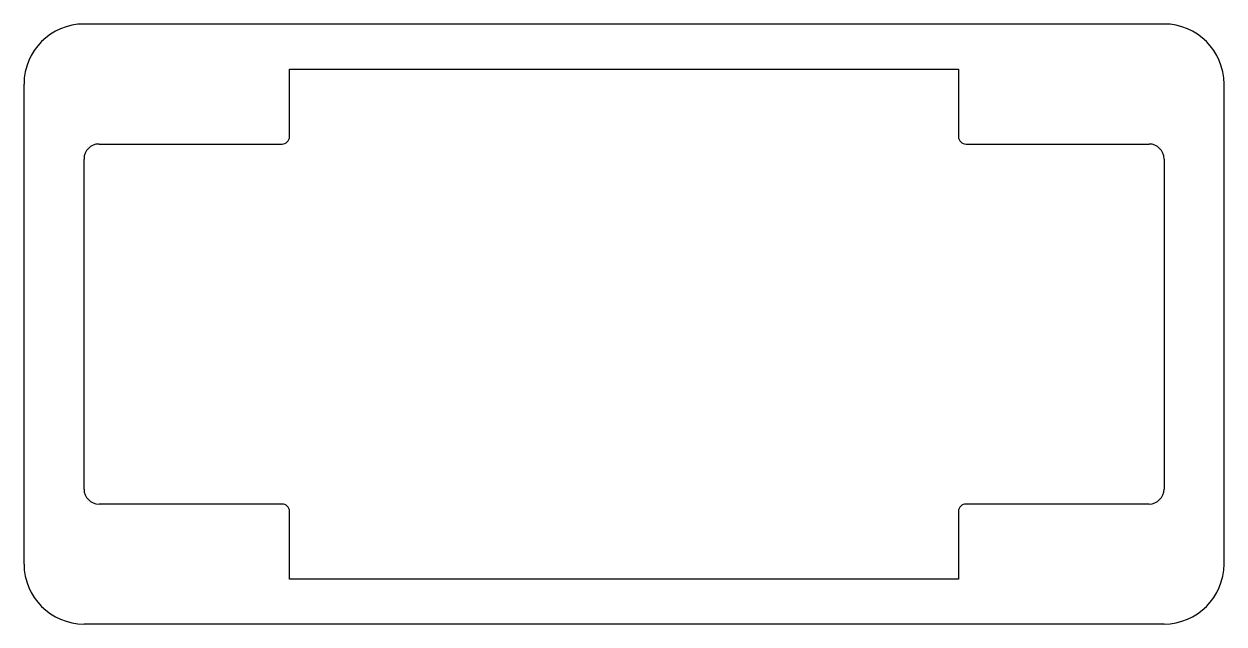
# Model space of a CAD drawing. Extents: x 1008.6 to 1048.6, y 2149.6 to 2169.6.
import ezdxf

# ---------------------------------------------------------------- set-up
doc = ezdxf.new("R2010")
doc.units = 0
doc.layers.get('0').update_dxf_attribs({"linetype": 'CONTINUOUS'})

msp = doc.modelspace()

# ---------------------------------------------------------------- linework, layer by layer
at = {"color": 0}
for p, q in [((1046.597, 2169.605), (1010.597, 2169.605)), ((1017.447, 2165.855), (1017.447, 2168.105)), ((1017.447, 2168.105), (1039.747, 2168.105)), ((1039.747, 2168.105), (1039.747, 2165.855)), ((1008.597, 2151.605), (1008.597, 2167.605)), ((1048.597, 2151.605), (1048.597, 2167.605)), ((1011.097, 2165.605), (1017.197, 2165.605)), ((1039.997, 2165.605), (1046.097, 2165.605)), ((1010.597, 2154.105), (1010.597, 2165.105)), ((1046.597, 2165.105), (1046.597, 2154.105)), ((1017.197, 2153.605), (1011.097, 2153.605)), ((1046.097, 2153.605), (1039.997, 2153.605)), ((1017.447, 2151.105), (1017.447, 2153.355)), ((1039.747, 2153.355), (1039.747, 2151.105)), ((1039.747, 2151.105), (1017.447, 2151.105)), ((1046.597, 2149.605), (1010.597, 2149.605))]:
    msp.add_line(p, q, dxfattribs=at)
for centre, radius, start, end in [((1010.597, 2167.605), 2, 90, 180), ((1046.597, 2167.605), 2, 0, 90), ((1011.097, 2165.105), 0.5, 90, 180), ((1017.197, 2165.855), 0.25, 270, 0), ((1039.997, 2165.855), 0.25, 180, 270), ((1046.097, 2165.105), 0.5, 0, 90), ((1011.097, 2154.105), 0.5, 180, 270), ((1046.097, 2154.105), 0.5, 270, 0), ((1017.197, 2153.355), 0.25, 0, 90), ((1039.997, 2153.355), 0.25, 90, 180), ((1010.597, 2151.605), 2, 180, 270), ((1046.597, 2151.605), 2, 270, 0)]:
    msp.add_arc(centre, radius, start, end, dxfattribs=at)

doc.saveas('drawing.dxf')
